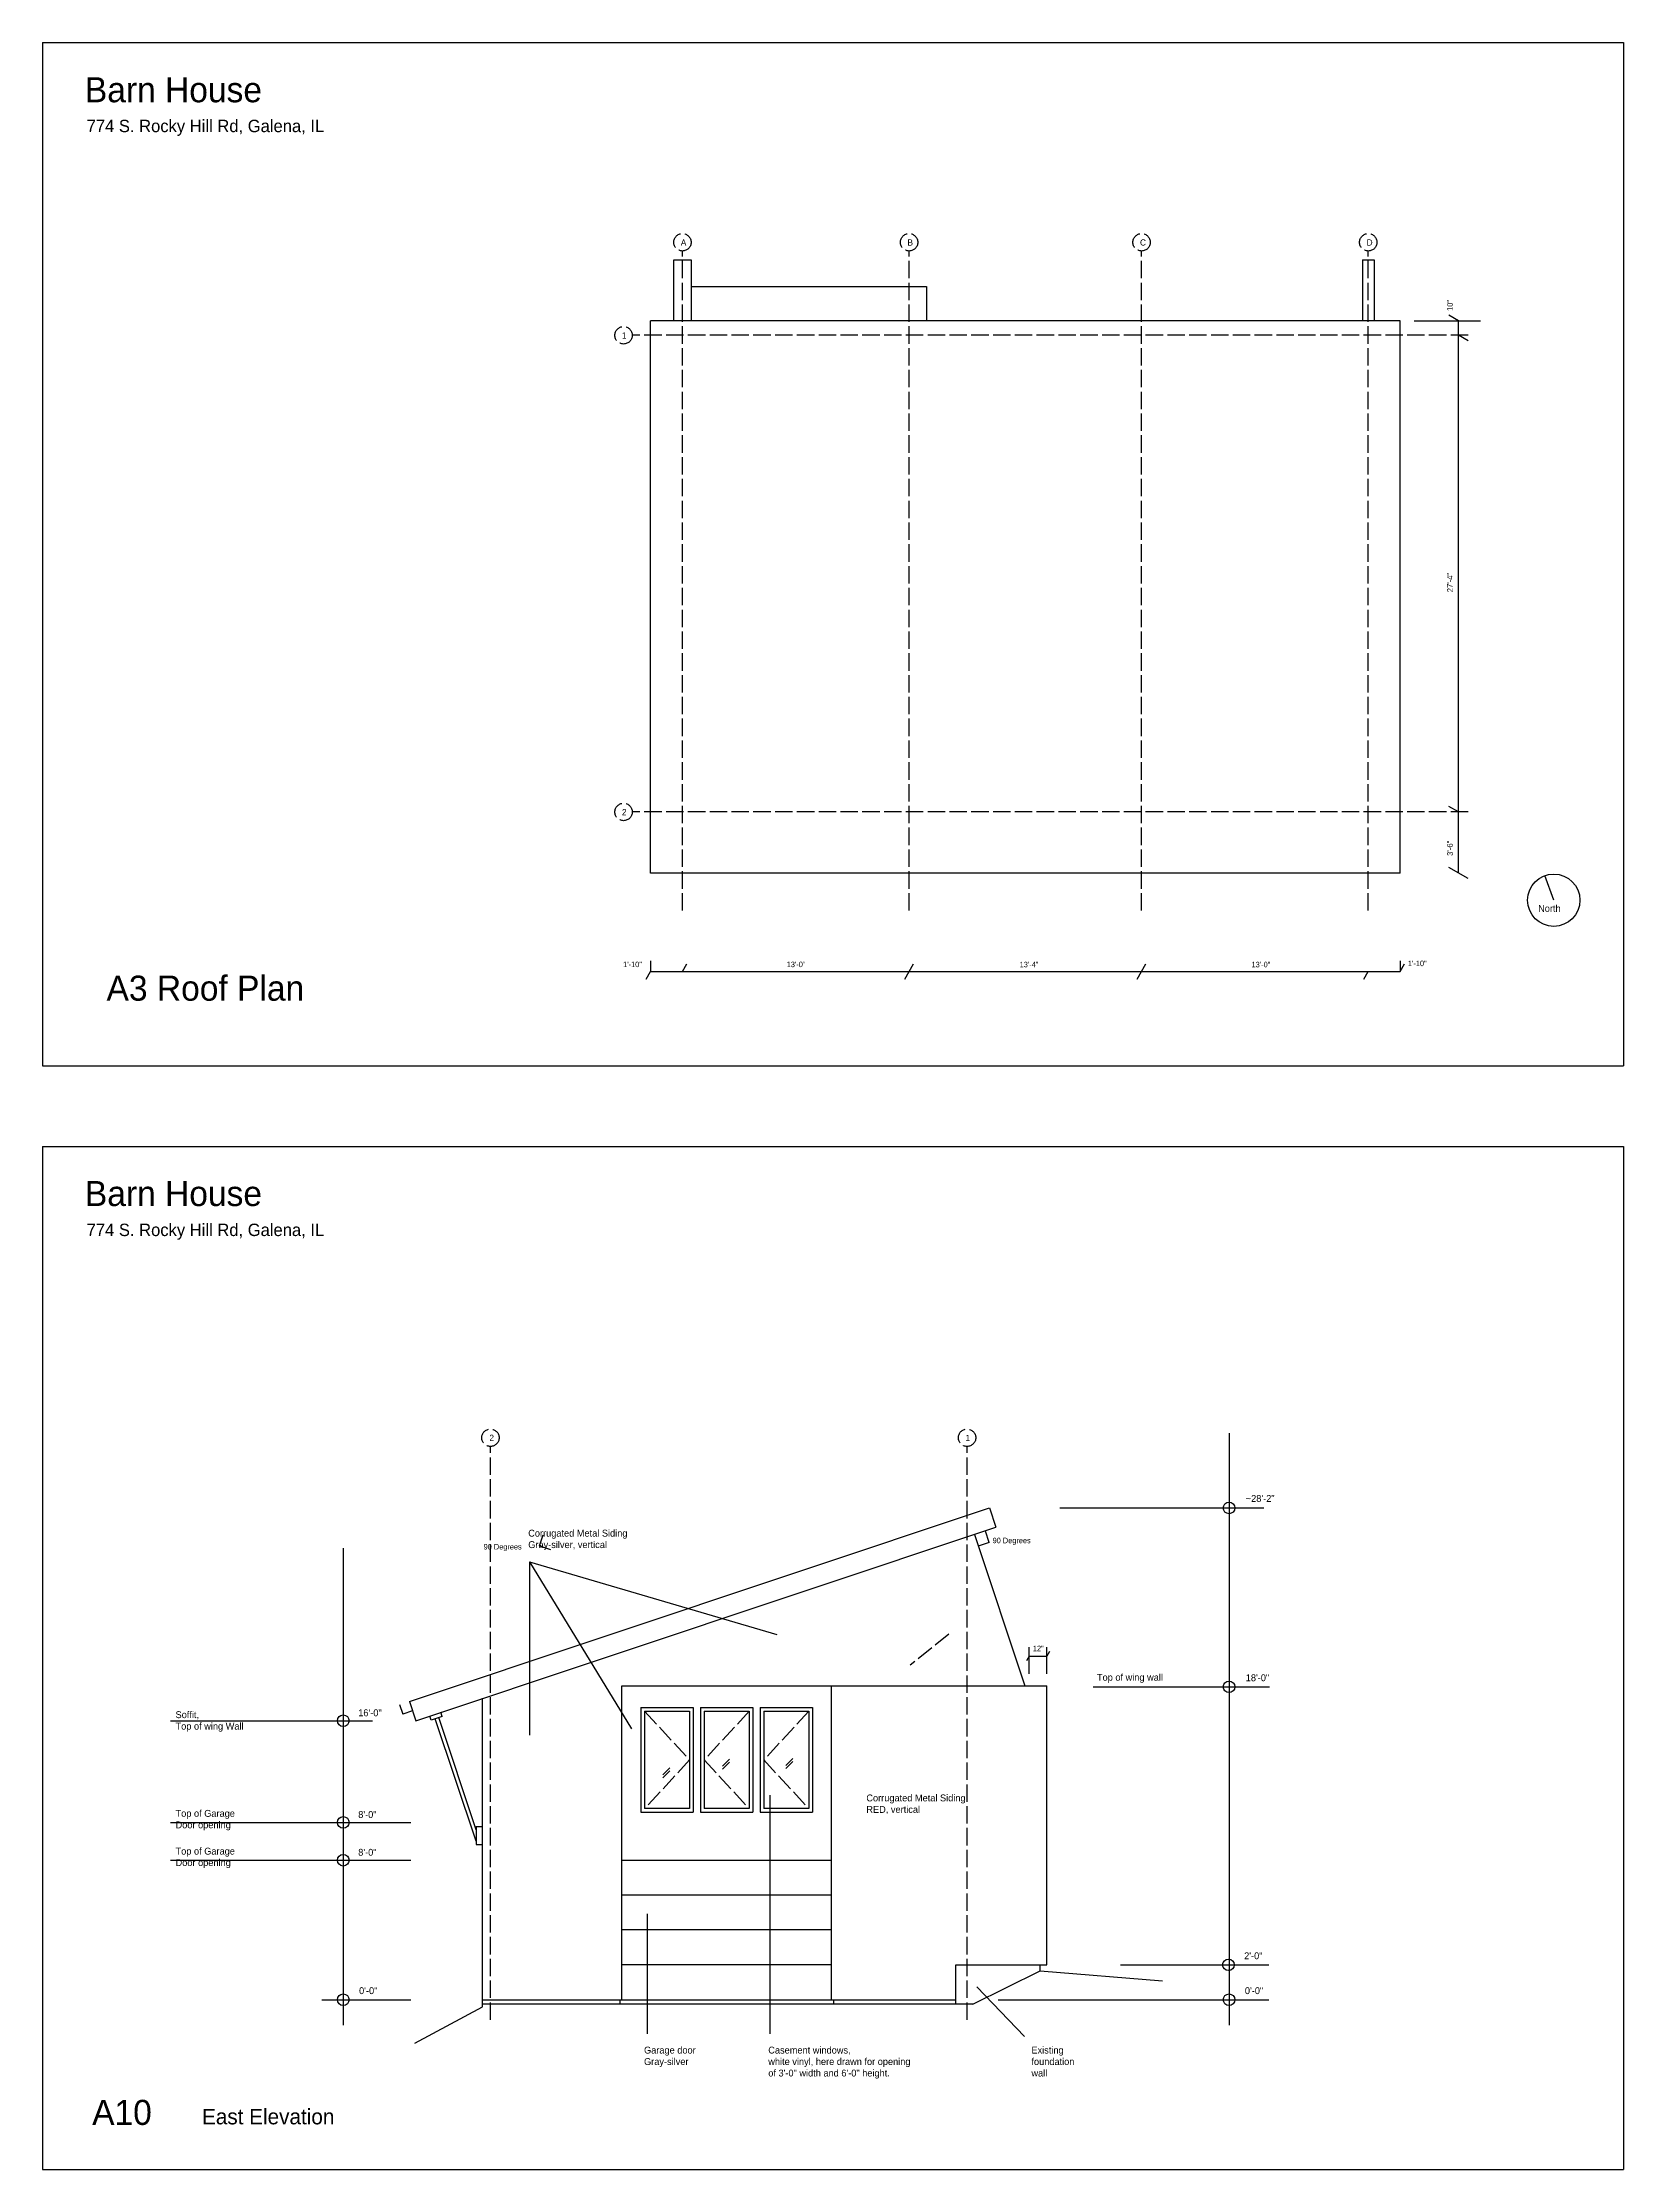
# Model space of a CAD drawing. Header units: inches. Extents: x 967 to 5652, y 0 to 2983.
# Drawn here: x 967 to 2055, y 0 to 1464 of the extents above; entities that cross this region are included whole.
import ezdxf

# ---------------------------------------------------------------- set-up
doc = ezdxf.new("R2010")
doc.units = ezdxf.units.IN
doc.header["$MEASUREMENT"] = 0
doc.linetypes.add('ACAD_ISO02W100', pattern=[15, 12, -3])
for name, color, linetype in [('const', 7, 'Continuous'), ('e1', 7, 'Continuous'), ('e2', 251, 'Continuous'), ('glassSwing', 172, 'ACAD_ISO02W100'), ('grid', 252, 'ACAD_ISO02W100'), ('millwork', 253, 'Continuous'), ('soffit', 253, 'ACAD_ISO02W100'), ('walls', 7, 'Continuous')]:
    doc.layers.add(name, color=color, linetype=linetype)

msp = doc.modelspace()

# ---------------------------------------------------------------- linework, layer by layer
for p, q in [((966.9, 1463.5), (2054.9, 1463.5)), ((966.9, 1463.5), (966.9, 759.5)), ((2054.9, 1463.5), (2054.9, 759.5)), ((966.9, 759.5), (2054.9, 759.5)), ((966.9, 704), (2054.9, 704)), ((966.9, 704), (966.9, 0)), ((2054.9, 704), (2054.9, 0)), ((966.9, 0), (2054.9, 0))]:
    msp.add_line(p, q)
at = {"layer": 'const'}
for p, q in [((1941.5, 1272.1), (1934.8, 1275.9)), ((1941.5, 892.1), (1941.5, 1272.1)), ((1948.1, 1258.3), (1941.5, 1262.1)), ((1941.5, 934.1), (1934.8, 937.9)), ((1948.1, 888.3), (1934.8, 895.9)), ((1382.3, 819.1), (1385.3, 824.3)), ((1385.3, 831.6), (1385.3, 824.3)), ((1385.3, 824.3), (1901.3, 824.3)), ((1407.3, 824.3), (1410.3, 829.5)), ((1560.3, 819.1), (1566.3, 829.5)), ((1720.3, 819.1), (1726.3, 829.5)), ((1876.3, 819.1), (1879.3, 824.3)), ((1901.3, 831.6), (1901.3, 824.3)), ((1901.3, 824.3), (1904.3, 829.5)), ((1646, 353.2), (1644.1, 349.9)), ((1659.9, 356.5), (1658, 353.2))]:
    msp.add_line(p, q, dxfattribs=at)
at = {"layer": 'e1'}
for p, q in [((1575.3, 1295.6), (1575.3, 1295.6)), ((1575.3, 1295.6), (1575.3, 1272.1)), ((1901.3, 892.1), (1385.3, 892.1)), ((1618.6, 455.2), (1623, 441.9)), ((1608.3, 437), (1643, 332.8)), ((1219.4, 322.1), (1223.8, 308.8)), ((1365.7, 212.8), (1365.7, 332.8)), ((1365.7, 332.8), (1658, 332.8)), ((1510, 116.8), (1510, 332.8)), ((1212.7, 319.9), (1215, 313.3)), ((1365.7, 212.8), (1510, 212.8)), ((1653.5, 140.8), (1658, 140.8)), ((1511.5, 113.8), (1511.5, 116.8))]:
    msp.add_line(p, q, dxfattribs=at)
msp.add_circle((2007, 873.4), 18, dxfattribs=at)
at = {"layer": 'e2'}
for p, q in [((1910.9, 1272.1), (1956.5, 1272.1)), ((1783.5, 506.6), (1783.5, 99.4)), ((1667, 455.2), (1807.5, 455.2)), ((1618.4, 431.5), (1615.8, 439.1)), ((1173.9, 427.5), (1173.9, 99.4)), ((1309, 429.1), (1311.5, 436.7)), ((1309, 429.1), (1316.6, 426.6)), ((1618.4, 431.5), (1610.8, 429)), ((1302.1, 418.2), (1302.1, 298.9)), ((1302.1, 418.2), (1372.3, 303.1)), ((1302.1, 418.2), (1472.3, 368)), ((1646, 341.1), (1646, 359.3)), ((1646, 353.2), (1658, 353.2)), ((1658, 341.1), (1658, 359.3)), ((1690, 332.1), (1811.4, 332.1)), ((1054.9, 308.8), (1194, 308.8)), ((1234.3, 309.2), (1233.4, 312)), ((1241.9, 311.7), (1234.3, 309.2)), ((1265.3, 225.9), (1237.2, 310.1)), ((1265.3, 233.8), (1239.6, 310.9)), ((1241.9, 311.7), (1241, 314.6)), ((1378.8, 317.8), (1414.8, 317.8)), ((1378.8, 317.8), (1378.8, 245.8)), ((1381.3, 315.3), (1381.3, 248.3)), ((1381.3, 315.3), (1412.3, 315.3)), ((1412.3, 315.3), (1412.3, 248.3)), ((1414.8, 317.8), (1414.8, 245.8)), ((1419.8, 317.8), (1455.8, 317.8)), ((1419.8, 317.8), (1419.8, 245.8)), ((1422.3, 315.3), (1422.3, 248.3)), ((1422.3, 315.3), (1453.3, 315.3)), ((1453.3, 315.3), (1453.3, 248.3)), ((1455.8, 317.8), (1455.8, 245.8)), ((1460.8, 317.8), (1496.8, 317.8)), ((1460.8, 317.8), (1460.8, 245.8)), ((1463.3, 315.3), (1463.3, 248.3)), ((1463.3, 315.3), (1494.3, 315.3)), ((1494.3, 315.3), (1494.3, 248.3)), ((1496.8, 317.8), (1496.8, 245.8)), ((1434.9, 277.5), (1439.7, 282.3)), ((1434.9, 275.5), (1439.7, 280.3)), ((1478.4, 278), (1483.2, 282.8)), ((1478.4, 276), (1483.2, 280.8)), ((1393.9, 271.5), (1398.7, 276.3)), ((1393.9, 269.5), (1398.7, 274.3)), ((1467.4, 257.6), (1467.4, 93.3)), ((1054.9, 238.8), (1220.3, 238.8)), ((1378.8, 245.8), (1414.8, 245.8)), ((1412.3, 248.3), (1381.3, 248.3)), ((1419.8, 245.8), (1455.8, 245.8)), ((1453.3, 248.3), (1422.3, 248.3)), ((1460.8, 245.8), (1496.8, 245.8)), ((1494.3, 248.3), (1463.3, 248.3)), ((1054.9, 212.8), (1220.3, 212.8)), ((1510, 188.8), (1365.7, 188.8)), ((1383.1, 176), (1383.1, 93.3)), ((1510, 164.8), (1365.7, 164.8)), ((1510, 140.8), (1365.7, 140.8)), ((1595.5, 140.8), (1653.5, 140.8)), ((1595.5, 113.8), (1595.5, 140.8)), ((1624.6, 140.9), (1643, 140.9)), ((1708.9, 140.9), (1810.8, 140.9)), ((1642.8, 91.4), (1609.9, 125.7)), ((1159.2, 116.8), (1220.3, 116.8)), ((1269.7, 116.8), (1511.2, 116.8)), ((1364.3, 116.8), (1364.3, 113.8)), ((1511.2, 116.8), (1595.5, 116.8)), ((1511.2, 116.8), (1595.5, 116.8)), ((1624.6, 116.8), (1810.8, 116.8))]:
    msp.add_line(p, q, dxfattribs=at)
for centre, radius in [((1783.5, 455.2), 4), ((1783.5, 332.1), 4), ((1173.9, 308.8), 4), ((1173.9, 238.8), 4), ((1173.9, 212.8), 4), ((1510, 212.8), 4.547473508864641e-13), ((1783.1, 140.8), 4), ((1173.9, 116.8), 4), ((1783.5, 116.8), 4)]:
    msp.add_circle(centre, radius, dxfattribs=at)
at = {"layer": 'glassSwing'}
msp.add_line((1590.7, 368.4), (1564, 346.9), dxfattribs=at)
msp.add_line((1590.7, 368.4), (1564, 346.9), dxfattribs=at)
at = {"layer": 'grid'}
for p, q in [((1407.3, 866.3), (1407.3, 1320.1)), ((1563.3, 866.3), (1563.3, 1320.1)), ((1723.3, 866.3), (1723.3, 1320.1)), ((1879.3, 866.3), (1879.3, 1320.1)), ((1948.1, 1262.1), (1372.8, 1262.1)), ((1948.1, 934.1), (1372.8, 934.1)), ((1275.2, 103), (1275.2, 497.5)), ((1603.2, 103), (1603.2, 497.5))]:
    msp.add_line(p, q, dxfattribs=at)
for centre in [(1407.3, 1326.1), (1563.3, 1326.1), (1723.3, 1326.1), (1879.3, 1326.1), (1366.8, 1262.1), (1366.8, 934.1), (1275.2, 503.5), (1603.2, 503.5)]:
    msp.add_circle(centre, 6, dxfattribs=at)
at = {"layer": 'millwork'}
for p, q in [((1265.3, 236.1), (1265.3, 223.6)), ((1265.3, 236.1), (1269.7, 236.1)), ((1265.3, 223.6), (1269.7, 223.6))]:
    msp.add_line(p, q, dxfattribs=at)
at = {"layer": 'soffit'}
for p, q in [((1381.3, 315.3), (1412.3, 281.8)), ((1453.3, 315.3), (1422.3, 281.8)), ((1494.3, 315.3), (1463.3, 281.8)), ((1412.3, 281.8), (1381.3, 248.3)), ((1422.3, 281.8), (1453.3, 248.3)), ((1463.3, 281.8), (1494.3, 248.3))]:
    msp.add_line(p, q, dxfattribs=at)
at = {"layer": 'walls'}
for p, q in [((1401.3, 1272.1), (1401.3, 1314.1)), ((1401.3, 1314.1), (1413.3, 1314.1)), ((1413.3, 1314.1), (1413.3, 1272.1)), ((1875.3, 1314.1), (1883.3, 1314.1)), ((1875.3, 1314.1), (1875.3, 1272.1)), ((1883.3, 1314.1), (1883.3, 1272.1)), ((1413.3, 1295.6), (1575.3, 1295.6)), ((1385.3, 892.1), (1385.3, 1272.1)), ((1901.3, 1272.1), (1385.3, 1272.1)), ((1901.3, 892.1), (1901.3, 1272.1)), ((2007, 873.4), (2000.8, 890.3)), ((1219.4, 322.1), (1618.6, 455.2)), ((1223.8, 308.8), (1623, 441.9)), ((1269.7, 111.8), (1269.7, 324.2)), ((1658, 140.8), (1658, 332.8)), ((1221.6, 315.5), (1215, 313.3)), ((1365.7, 116.8), (1365.7, 212.8)), ((1607.1, 113.8), (1653.5, 136.6)), ((1653.5, 136.6), (1653.5, 140.8)), ((1653.5, 136.6), (1737.7, 129.7)), ((1223.1, 86.8), (1269.7, 111.8)), ((1607.1, 113.8), (1269.7, 113.8))]:
    msp.add_line(p, q, dxfattribs=at)

# ---------------------------------------------------------------- texts
at = {"layer": 'const', "attachment_point": 1}
for s, insert, char_height, width in [('Barn House', (996.1, 1439.7), 17.26, 6582.049), ('774 S. Rocky Hill Rd, Galena, IL', (997.3, 1410.4), 8.525, 3250.395), ('A', (1406.2, 1328.1), 4.26, 1625.197), ('B', (1562.2, 1328.1), 4.26, 1625.197), ('C', (1722.2, 1328.1), 4.26, 1625.197), ('D', (1878.2, 1328.1), 4.26, 1625.197), ('1', (1365.7, 1264.1), 4.26, 1625.197), ('2', (1365.7, 936.1), 4.26, 1625.197), ('North', (1996.2, 870.1), 4.74, 1805.775), ('A3 Roof Plan', (1011, 821.5), 17.262, 6582.049), ('1\'-10"', (1366.5, 831.1), 3.79, 1444.62), ('13\'-0"', (1479.1, 831.1), 3.79, 1444.62), ('13\'-4"', (1639.4, 831), 3.79, 1444.62), ('13\'-0"', (1799, 831), 3.79, 1444.62), ('1\'-10"', (1906.6, 831.8), 3.79, 1444.62), ('Barn House', (996.1, 680.2), 17.26, 6582.049), ('774 S. Rocky Hill Rd, Galena, IL', (997.3, 650.8), 8.525, 3250.395), ('2', (1274.5, 505.6), 4.26, 1625.197), ('1', (1602.1, 505.5), 4.26, 1625.197), ('~28\'-2"', (1795, 464.1), 4.74, 1805.775), ('Corrugated Metal Siding^JGray-silver, vertical', (1301.2, 440.2), 4.736, 1805.775), ('90 Degrees', (1270.5, 430.4), 3.79, 1444.62), ('90 Degrees', (1620.8, 434.7), 3.79, 1444.62), ('12"', (1648.5, 360.4), 3.79, 1444.62), ('Top of wing wall', (1692.6, 341), 4.736, 1805.775), ('18\'-0"', (1795, 340.7), 4.74, 1805.775), ('Soffit,^JTop of wing Wall', (1058.5, 315.3), 4.736, 1805.775), ('16\'-0"', (1184.2, 316.6), 4.74, 1805.775), ('Corrugated Metal Siding^JRED, vertical', (1533.9, 258), 4.736, 1805.775), ('Top of Garage^JDoor opening', (1058.5, 247.4), 4.736, 1805.775), ('8\'-0"', (1184.2, 246.6), 4.74, 1805.775), ('Top of Garage^JDoor opening', (1058.5, 221.4), 4.736, 1805.775), ('8\'-0"', (1184.2, 220.6), 4.74, 1805.775), ('2\'-0"', (1793.9, 149.4), 4.74, 1805.775), ('0\'-0"', (1184.8, 125.4), 4.74, 1805.775), ('0\'-0"', (1794.4, 125.4), 4.74, 1805.775), ('Garage door^JGray-silver', (1380.9, 84.5), 4.736, 1805.775), ('Casement windows,^Jwhite vinyl, here drawn for opening^Jof 3\'-0" width and 6\'-0" height.', (1466.4, 84.5), 4.736, 1805.775), ('Existing^Jfoundation^Jwall', (1647.5, 84.5), 4.736, 1805.775), ('A10', (1001.1, 47.9), 17.26, 6582.049), ('East Elevation', (1076.7, 41.7), 10.656, 4062.993)]:
    msp.add_mtext(s, dxfattribs=dict(at, insert=insert, char_height=char_height, width=width))
at = {"layer": 'const', "char_height": 3.91, "width": 1491.22, "attachment_point": 1, "rotation": 90}
for s, insert in [('10"', (1933.6, 1278.8)), ('27\'-4"', (1933.6, 1085.3)), ('3\'-6"', (1933.6, 903.9))]:
    msp.add_mtext(s, dxfattribs=dict(at, insert=insert))

doc.saveas('drawing.dxf')
